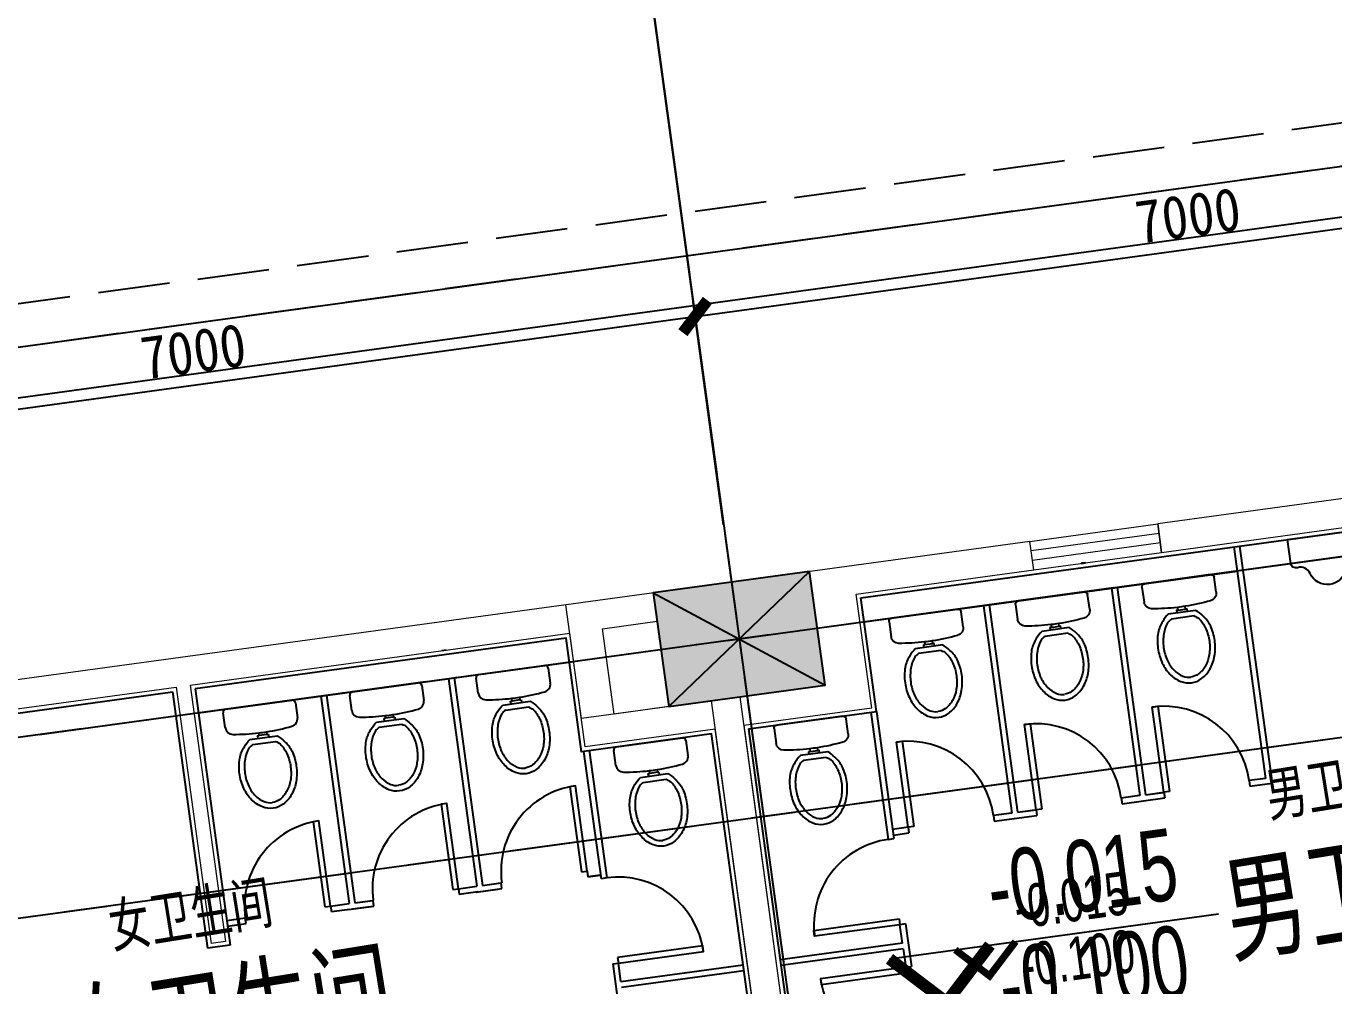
# Model space of a CAD drawing. Header units: millimetres. Extents: x 347599 to 1495443, y -100002 to 152717.
# Drawn here: x 1390824 to 1399943, y 137376 to 144070 of the extents above; entities that cross this region are included whole.
import ezdxf
from ezdxf.enums import TextEntityAlignment as Align

# ---------------------------------------------------------------- set-up
doc = ezdxf.new("R2010")
doc.units = ezdxf.units.MM
doc.header["$LTSCALE"] = 1000
doc.header["$PDMODE"] = 1
for name, pattern in [('DASH', [0.35, 0.25, -0.1]), ('E-RG-1F$0$$0$DOTE', [2.42, 2, -0.2, 0.02, -0.2]), ('XRE2$0$HIDDEN', [0.375, 0.25, -0.125])]:
    doc.linetypes.add(name, pattern=pattern)
doc.layers.get('0').update_dxf_attribs({"linetype": 'CONTINUOUS'})
doc.layers.get('Defpoints').update_dxf_attribs({"linetype": 'CONTINUOUS'})
for name, color, linetype in [('A-------', 18, 'CONTINUOUS'), ('A—楼梯、电梯、栏杆', 50, 'CONTINUOUS'), ('A—轴线、尺寸', 1, 'CONTINUOUS'), ('E2-RW-12345F$0$E1-RW-1F$0$E-WC-BF$0$A-FIXT', 55, 'CONTINUOUS'), ('I-平面-标高（总）', 40, 'CONTINUOUS'), ('I—平面—卫生间隔断（不到顶）', 48, 'CONTINUOUS'), ('I—平面—文字', 40, 'CONTINUOUS'), ('I—平面—文字（放大1：100）', 40, 'XRE2$0$HIDDEN'), ('I—平面—标高', 40, 'CONTINUOUS'), ('I—平面—洁具2', 44, 'CONTINUOUS'), ('I—平面—装饰面层线', 192, 'CONTINUOUS'), ('XRE0$0$A-WALL', 7, 'CONTINUOUS'), ('轴线100', 1, 'CONTINUOUS')]:
    doc.layers.add(name, color=color, linetype=linetype)
doc.layers.add('E2-RW-12345F$0$A-GLAZ-CWMG', color=3, linetype='CONTINUOUS', lineweight=5)
doc.layers.add('E2-RW-12345F$0$A-WALL', color=7, linetype='CONTINUOUS', lineweight=5)
doc.styles.add('ARIAL', font='simhei.ttf', dxfattribs={"width": 0.9})
doc.styles.add('E-RT-1F$0$XD2008', font='xd-hzs.shx', dxfattribs={"width": 0.7, "bigfont": 'xd-hztxt.shx'})
doc.styles.add('XD2008', font='simhei.ttf', dxfattribs={"width": 0.7})
doc.styles.add('幼圆', font='SIMYOU_0.TTF', dxfattribs={"width": 0.7})
doc.dimstyles.new('200', dxfattribs={"dimscale": 200, "dimtxt": 2.5, "dimasz": 2, "dimexe": 1, "dimexo": 1, "dimgap": 0.8, "dimtad": 1, "dimdec": 0, "dimdsep": 46, "dimtxsty": 'ARIAL', "dimblk1": 'ARCHTICK', "dimblk2": 'ARCHTICK', "dimsah": 1, "dimcen": -0.9, "dimdle": 1, "dimclrd": 256, "dimclre": 256, "dimclrt": 40, "dimaunit": 1, "dimadec": 0, "dimazin": 0, "dimtfac": 0.35, "dimtdec": 0, "dimtix": 1, "dimtmove": 2, "dimatfit": 3, "dimldrblk": 'ARCHTICK', "dimfxl": 0, "dimtvp": 0.8, "dimtolj": 1, "dimtzin": 0, "dimarcsym": 0})
doc.dimstyles.new('副本 100', dxfattribs={"dimscale": 100, "dimtxt": 2.5, "dimasz": 2, "dimexe": 1, "dimexo": 1, "dimgap": 0.8, "dimtad": 1, "dimdec": 0, "dimdsep": 46, "dimtxsty": 'ARIAL', "dimblk1": 'ARCHTICK', "dimblk2": 'ARCHTICK', "dimsah": 1, "dimcen": -0.9, "dimdle": 1, "dimclrd": 256, "dimclre": 256, "dimclrt": 40, "dimaunit": 1, "dimadec": 0, "dimazin": 0, "dimtfac": 0.35, "dimtdec": 0, "dimtix": 1, "dimtmove": 2, "dimatfit": 3, "dimldrblk": 'ARCHTICK', "dimfxl": 0, "dimtvp": 0.8, "dimtolj": 1, "dimtzin": 0, "dimarcsym": 0})

# ---------------------------------------------------------------- blocks, each defined once
blk = doc.blocks.new('_ArchTick')
at = {"color": 0, "linetype": 'ByBlock', "const_width": 0.4}
blk.add_lwpolyline([(-0.5, -0.5), (0.5, 0.5)], dxfattribs=at)
blk = doc.blocks.new('*D245')
at = {"layer": 'A—轴线、尺寸', "linetype": 'ByBlock', "lineweight": -2}
for p, q in [((1416467.3, 143633.5), (1415668.2, 149479.8)), ((1311464.8, 135034.8), (1415893.4, 149308.8)), ((1312543.8, 128617), (1311635.8, 135260))]:
    blk.add_line(p, q, dxfattribs=at)
at = {"layer": 'Defpoints', "color": 0, "linetype": 'ByBlock'}
for p in [(1415695.3, 149281.7), (1416494.4, 143435.4), (1312570.9, 128418.9, 0)]:
    blk.add_point(p, dxfattribs=at)
at = {"layer": 'A—轴线、尺寸', "linetype": 'ByBlock', "lineweight": -2, "xscale": 400, "yscale": 400, "zscale": 400}
for p, rotation in [((1415695.3, 149281.7), 7.783339566187075), ((1311662.9, 135061.8), 187.7833395661871)]:
    blk.add_blockref('_ArchTick', p, dxfattribs=dict(at, rotation=rotation))
at = {"layer": 'A—轴线、尺寸', "color": 40, "linetype": 'ByBlock', "insert": (1363623.2, 142580.8), "char_height": 500, "attachment_point": 5, "rotation": 7.78334, "style": 'ARIAL'}
blk.add_mtext('\\A1;105000', dxfattribs=at)
blk = doc.blocks.new('*D258')
at = {"layer": 'A—轴线、尺寸', "linetype": 'ByBlock', "lineweight": -2}
for p, q in [((1395674.3, 140690.8), (1394997.1, 145645.1)), ((1387890.6, 144471.9), (1395222.4, 145474)), ((1388738.8, 139742.8), (1388061.6, 144697.1))]:
    blk.add_line(p, q, dxfattribs=at)
at = {"layer": 'Defpoints', "color": 0, "linetype": 'ByBlock'}
for p in [(1395024.2, 145446.9), (1395701.4, 140492.6), (1388765.9, 139544.7)]:
    blk.add_point(p, dxfattribs=at)
at = {"layer": 'A—轴线、尺寸', "linetype": 'ByBlock', "lineweight": -2, "xscale": 400, "yscale": 400, "zscale": 400}
for p, rotation in [((1395024.2, 145446.9), 7.783339566187075), ((1388088.7, 144498.9), 187.7833395661871)]:
    blk.add_blockref('_ArchTick', p, dxfattribs=dict(at, rotation=rotation))
at = {"layer": 'A—轴线、尺寸', "color": 40, "linetype": 'ByBlock', "insert": (1391500.6, 145381.9), "char_height": 500, "attachment_point": 5, "rotation": 7.78334, "style": 'ARIAL'}
blk.add_mtext('\\A1;7000', dxfattribs=at)
blk = doc.blocks.new('*D259')
at = {"layer": 'A—轴线、尺寸', "linetype": 'ByBlock', "lineweight": -2}
for p, q in [((1402609.8, 141638.8), (1401932.7, 146593.1)), ((1394826.1, 145419.8), (1402157.9, 146422)), ((1395674.3, 140690.8), (1394997.1, 145645.1))]:
    blk.add_line(p, q, dxfattribs=at)
at = {"layer": 'Defpoints', "color": 0, "linetype": 'ByBlock'}
for p in [(1401959.7, 146394.9), (1402636.9, 141440.6), (1395701.4, 140492.6)]:
    blk.add_point(p, dxfattribs=at)
at = {"layer": 'A—轴线、尺寸', "linetype": 'ByBlock', "lineweight": -2, "xscale": 400, "yscale": 400, "zscale": 400}
for p, rotation in [((1401959.7, 146394.9), 7.783339566187075), ((1395024.2, 145446.9), 187.7833395661871)]:
    blk.add_blockref('_ArchTick', p, dxfattribs=dict(at, rotation=rotation))
at = {"layer": 'A—轴线、尺寸', "color": 40, "linetype": 'ByBlock', "insert": (1398436.1, 146329.9), "char_height": 500, "attachment_point": 5, "rotation": 7.78334, "style": 'ARIAL'}
blk.add_mtext('\\A1;7000', dxfattribs=at)
blk = doc.blocks.new('E-RT-1F$0$ECADI-TAG-HGHT（国标）')
at = {"color": 1}
blk.add_line((-2.121, 2.121), (11.768, 2.121), dxfattribs=at)
at = {"color": 1, "const_width": 0.5}
blk.add_lwpolyline([(-2.121, 2.121), (0, 0), (2.121, 2.121)], dxfattribs=at)
at = {"color": 1}
blk.add_point((-1.481, 4.6), dxfattribs=at)
at = {"style": 'E-RT-1F$0$XD2008', "width": 0.7}
blk.add_attdef('FL', text='', height=3, dxfattribs=at).set_placement((-2.689, 2.967), align=Align.RIGHT)
for tag, p in [('F.F.L.', (2.284, 2.967)), ('T.O.S.', (2.284, -1.104))]:
    blk.add_attdef(tag, p, '', height=3, dxfattribs=at)
blk = doc.blocks.new('E2-RW-12345F$0$$TCHSYS$WIN2D')
for p, q in [((-0.5, 0.5), (0.5, 0.5)), ((-0.5, 0.5), (-0.5, -0.5)), ((0.5, 0.5), (0.5, -0.5)), ((0.5, 0.167), (-0.5, 0.167)), ((0.5, -0.167), (-0.5, -0.167)), ((-0.5, -0.5), (0.5, -0.5))]:
    blk.add_line(p, q)
blk = doc.blocks.new('B1-CR-B1$0$URINAL-1')
at = {"layer": 'I—平面—洁具2'}
blk.add_lwpolyline([(500, 0), (0, 0), (0, -167.7, 0.464292), (43.2, -204.2, -0.382572), (123.8, -255.1, 0.336188), (250, -350, 0.336188), (376.2, -255.1, -0.382572), (456.8, -204.2, 0.464292), (500, -167.7)], format="xyb", close=True, dxfattribs=at)
blk = doc.blocks.new('E2-RW-12345F$0$matong')
at = {"layer": 'I—平面—洁具2'}
for p, q in [((-0.43, 0), (0.43, 0)), ((-0.47, -0.235), (-0.47, -0.04)), ((0.47, -0.04), (0.47, -0.235)), ((-0.176, -0.431), (0.181, -0.431)), ((-0.148, -0.5), (0.148, -0.5)), ((-0.07, -0.396), (-0.05, -0.396)), ((-0.07, -0.431), (-0.07, -0.396)), ((-0.05, -0.396), (-0.05, -0.361)), ((0.05, -0.396), (-0.05, -0.396)), ((0.05, -0.361), (0.05, -0.396)), ((0.05, -0.396), (0.07, -0.396)), ((0.07, -0.396), (0.07, -0.431))]:
    blk.add_line(p, q, dxfattribs=at)
for points in [[(0.002, -1.35, -0.128381), (-0.133, -1.315, -0.106268), (-0.259, -1.203, -0.085065), (-0.338, -1.047, -0.074422), (-0.368, -0.849, -0.074422), (-0.338, -0.652, -0.093985), (-0.259, -0.514, -0.073872), (-0.176, -0.431, -0.130921)], [(-0.148, -0.5, 0.073654), (-0.204, -0.54, 0.085065), (-0.272, -0.674, 0.074422), (-0.298, -0.849, 0.074422), (-0.272, -1.025, 0.085065), (-0.204, -1.159, 0.106268), (-0.101, -1.25, 0.128381), (-0.002, -1.276, 0.131396)], [(0.181, -0.431, -0.073872), (0.264, -0.514, -0.093985), (0.343, -0.652, -0.074422), (0.372, -0.849, -0.074422), (0.343, -1.047, -0.085065), (0.264, -1.203, -0.106268), (0.138, -1.315, -0.128381), (0.002, -1.35, -0.130921)], [(0.148, -0.5, -0.073654), (0.204, -0.54, -0.085065), (0.272, -0.674, -0.074422), (0.298, -0.849, -0.074422), (0.272, -1.025, -0.085065), (0.204, -1.159, -0.106268), (0.101, -1.25, -0.128381), (0.002, -1.276, -0.131396)]]:
    blk.add_lwpolyline(points, format="xyb", dxfattribs=at)
for centre, radius, start, end in [((-0.43, -0.04), 0.04, 90, 180), ((0.43, -0.04), 0.04, 0, 90), ((-0.37, -0.235), 0.1, 180, 262.0681), ((0, 2.42), 2.781, 262.0681, 268.9699), ((0, 2.42), 2.781, 271.0301, 277.9319), ((0.37, -0.235), 0.1, 277.9319, 0), ((0, 2.42), 2.781, 268.9699, 271.0301)]:
    blk.add_arc(centre, radius, start, end, dxfattribs=at)
blk = doc.blocks.new('*D505')
at = {"layer": 'Defpoints', "color": 0, "linetype": 'Continuous'}
for p in [(1395489.3, 142044.6), (1395701.4, 140492.6), (1388765.9, 139544.7)]:
    blk.add_point(p, dxfattribs=at)
at = {"layer": '轴线100', "linetype": 'Continuous', "lineweight": -2}
for p, q in [((1395687.9, 140591.7), (1395475.7, 142143.7)), ((1388454.7, 141083.1), (1395588.4, 142058.2)), ((1388752.4, 139643.7), (1388540.2, 141195.7))]:
    blk.add_line(p, q, dxfattribs=at)
at = {"layer": '轴线100', "linetype": 'Continuous', "lineweight": -2, "xscale": 200, "yscale": 200, "zscale": 200}
for p, rotation in [((1395489.3, 142044.6), 7.783339565677779), ((1388553.8, 141096.6), 187.7833395656778)]:
    blk.add_blockref('_ArchTick', p, dxfattribs=dict(at, rotation=rotation))
at = {"layer": '轴线100', "color": 40, "linetype": 'Continuous', "insert": (1391990.2, 141800.2), "char_height": 300, "attachment_point": 5, "rotation": 7.78334, "style": 'ARIAL'}
blk.add_mtext('\\A1;7000', dxfattribs=at)
blk = doc.blocks.new('*D506')
at = {"layer": 'Defpoints', "color": 0, "linetype": 'Continuous'}
for p in [(1402424.8, 142992.6), (1402636.9, 141440.6), (1395701.4, 140492.6)]:
    blk.add_point(p, dxfattribs=at)
at = {"layer": '轴线100', "linetype": 'Continuous', "lineweight": -2}
for p, q in [((1402623.4, 141539.7), (1402411.3, 143091.7)), ((1395390.2, 142031.1), (1402523.9, 143006.2)), ((1395687.9, 140591.7), (1395475.7, 142143.7))]:
    blk.add_line(p, q, dxfattribs=at)
at = {"layer": '轴线100', "linetype": 'Continuous', "lineweight": -2, "xscale": 200, "yscale": 200, "zscale": 200}
for p, rotation in [((1402424.8, 142992.6), 7.783339565677779), ((1395489.3, 142044.6), 187.7833395656778)]:
    blk.add_blockref('_ArchTick', p, dxfattribs=dict(at, rotation=rotation))
at = {"layer": '轴线100', "color": 40, "linetype": 'Continuous', "insert": (1398925.7, 142748.2), "char_height": 300, "attachment_point": 5, "rotation": 7.78334, "style": 'ARIAL'}
blk.add_mtext('\\A1;7000', dxfattribs=at)

msp = doc.modelspace()

# ---------------------------------------------------------------- hatches: boundary and pattern name
at = {"layer": 'A-------'}
msp.add_hatch(color=256, dxfattribs=at).paths.add_polyline_path([(1396287.5, 140265.6), (1395197.6, 140116.6), (1395306, 139324), (1396395.8, 139473)])

# ---------------------------------------------------------------- linework, layer by layer
at = {"elevation": 0}
msp.add_lwpolyline([(1396287.5, 140265.6), (1395197.6, 140116.6), (1395306, 139324), (1396395.8, 139473)], close=True, dxfattribs=at)
at = {"layer": 'A—楼梯、电梯、栏杆'}
for p, q in [((1384036.7, 140911.6), (1418219.6, 145584)), ((1384430.9, 140612.2), (1418267, 145237.2))]:
    msp.add_line(p, q, dxfattribs=at)
at = {"layer": 'A—楼梯、电梯、栏杆', "linetype": 'DASH', "ltscale": 2}
for p, q in [((1383698.8, 141168.2), (1403515.1, 143876.8)), ((1384036.7, 140911.6), (1403258.5, 143539))]:
    msp.add_line(p, q, dxfattribs=at)
at = {"layer": 'A—楼梯、电梯、栏杆'}
msp.add_lwpolyline([(1394206.6, 141948.4, 0, 0, 0), (1394187.5, 142107.9, 80, 0, 0), (1394165, 142296.4, 0, 0, 0)], format="xyseb", dxfattribs=at)
at = {"layer": 'A—轴线、尺寸', "linetype": 'E-RG-1F$0$$0$DOTE'}
for p, q in [((1394713.2, 147721.9), (1399206.2, 114850.8)), ((1424068.1, 143659.1), (1307746.3, 127759.5)), ((1424241.8, 142421.2), (1344593.7, 131534.4))]:
    msp.add_line(p, q, dxfattribs=at)
at = {"layer": 'Defpoints'}
for p, q in [((1395306, 139324, 0), (1396287.5, 140265.6, 0)), ((1395197.6, 140116.6, 0), (1396395.8, 139473, 0))]:
    msp.add_line(p, q, dxfattribs=at)
at = {"layer": 'E2-RW-12345F$0$A-WALL', "lineweight": 13}
for p, q in [((1400894.7, 140895.4, 0), (1398714.9, 140597.5, 0)), ((1398742, 140399.3, 0), (1400921.8, 140697.3, 0)), ((1398714.9, 140597.5, 0), (1398742, 140399.3, 0)), ((1397823.2, 140475.6, 0), (1390591.3, 139487, 0)), ((1397850.3, 140277.4, 0), (1397823.2, 140475.6, 0)), ((1396611.8, 140108.1, 0), (1397850.3, 140277.4, 0)), ((1396720.1, 139315.6, 0), (1396611.8, 140108.1, 0)), ((1394842.4, 139866.3, 0), (1395224.7, 139918.5)), ((1395521.9, 139959.1, 0), (1395521.9, 139959.2, 0)), ((1391969.1, 139473.5, 0), (1394614.5, 139835.1, 0)), ((1390618.4, 139288.9, 0), (1391870.1, 139460, 0)), ((1395800.9, 139391.6), (1396363, 135279.4)), ((1395828, 139193.6, 0), (1396720.1, 139315.6, 0)), ((1395828, 139193.6, 0), (1396390.1, 135081.4, 0))]:
    msp.add_line(p, q, dxfattribs=at)
at = {"layer": 'E2-RW-12345F$0$A-WALL'}
for p, q in [((1391870.1, 139460, 0), (1392114.4, 137672.2, 0)), ((1391969.1, 139473.5, 0), (1392213.5, 137685.7, 0)), ((1392213.5, 137685.7, 0), (1392114.4, 137672.2, 0))]:
    msp.add_line(p, q, dxfattribs=at)
at = {"layer": 'E2-RW-12345F$0$A-WALL', "lineweight": 13}
msp.add_lwpolyline([(1396164.9, 135252.3), (1395602.8, 139364.6), (1394695.8, 139240.6), (1394587.5, 140033.1)], dxfattribs=at)
at = {"layer": 'E2-RW-12345F$0$A-WALL', "lineweight": 13, "elevation": 0}
for points in [[(1396191.9, 135054.3), (1395629.9, 139166.6), (1394722.9, 139042.6), (1394614.5, 139835.1)], [(1395305.9, 139324.1), (1394923.7, 139271.9), (1394842.4, 139866.3)]]:
    msp.add_lwpolyline(points, dxfattribs=at)
at = {"layer": 'E2-RW-12345F$0$E1-RW-1F$0$E-WC-BF$0$A-FIXT'}
for p, q in [((1398181.8, 140322.7, 0), (1398211.5, 140326.8, 0)), ((1398209.2, 140326.5, 0), (1398184.1, 140323, 0)), ((1398184.1, 140323, 0), (1398209.2, 140326.5, 0)), ((1393752.6, 139717.3, 0), (1393722.8, 139713.2, 0))]:
    msp.add_line(p, q, dxfattribs=at)
at = {"layer": 'I—平面—卫生间隔断（不到顶）', "ltscale": 3}
for p, q in [((1399246, 140437.9, 0), (1399466.8, 138822.9, 0)), ((1399285.7, 140443.3, 0), (1399511.8, 138788.7, 0)), ((1396668.6, 139914, 0), (1399269, 140269.4, 0)), ((1398431.2, 140154.9, 0), (1398628.9, 138708.4, 0)), ((1398391.6, 140149.5, 0), (1398589.3, 138703, 0)), ((1397499.9, 140027.6, 0), (1397697.6, 138581.1, 0)), ((1397539.5, 140033, 0), (1397737.2, 138586.5, 0)), ((1392025.9, 139279.4), (1394626.2, 139634.8)), ((1393769.8, 139517.8), (1393967.5, 138071.2)), ((1393809.4, 139523.2), (1394007.1, 138076.6)), ((1392878, 139395.9), (1393075.8, 137949.3)), ((1392917.7, 139401.3), (1393115.4, 137954.7)), ((1396714.3, 139284.5, 0), (1396835.6, 138397.2)), ((1396753.9, 139289.9, 0), (1396875.2, 138402.6, 0)), ((1394711.5, 139010.7), (1394832.8, 138123.5)), ((1394711.5, 139010.7), (1394832.8, 138123.5)), ((1394750.6, 139020), (1394872.5, 138128.9)), ((1399466.8, 138822.9, 0), (1399352.2, 138807.2, 0)), ((1399466.8, 138822.9, 0), (1399352.2, 138807.2, 0)), ((1399466.8, 138822.9, 0), (1399352.2, 138807.2, 0)), ((1399352.2, 138807.2, 0), (1399357.6, 138767.6, 0)), ((1399357.6, 138767.6, 0), (1399511.8, 138788.7, 0)), ((1398589.3, 138703, 0), (1398460.5, 138685.4, 0)), ((1398586.9, 138702.6, 0), (1398460.5, 138685.4, 0)), ((1398586.9, 138702.6, 0), (1398460.5, 138685.4, 0)), ((1398586.9, 138702.6, 0), (1398460.5, 138685.4, 0)), ((1398628.9, 138708.4, 0), (1398757.7, 138726, 0)), ((1398628.9, 138708.4, 0), (1398752.8, 138725.3, 0)), ((1398628.9, 138708.4, 0), (1398752.8, 138725.3, 0)), ((1398628.9, 138708.4, 0), (1398752.8, 138725.3, 0)), ((1398757.7, 138726, 0), (1398763.2, 138686.4, 0)), ((1397737.2, 138586.5, 0), (1397866, 138604.1, 0)), ((1397737.2, 138586.5, 0), (1397861.1, 138603.4, 0)), ((1397737.2, 138586.5, 0), (1397861.1, 138603.4, 0)), ((1397737.2, 138586.5, 0), (1397861.1, 138603.4, 0)), ((1397866, 138604.1, 0), (1397871.5, 138564.5, 0)), ((1398460.5, 138685.4, 0), (1398465.9, 138645.7, 0)), ((1398465.9, 138645.7, 0), (1398763.2, 138686.4, 0)), ((1397697.6, 138581.1, 0), (1397568.8, 138563.5, 0)), ((1397695.2, 138580.7, 0), (1397568.8, 138563.5, 0)), ((1397695.2, 138580.7, 0), (1397568.8, 138563.5, 0)), ((1397695.2, 138580.7, 0), (1397568.8, 138563.5, 0)), ((1397568.8, 138563.5, 0), (1397574.2, 138523.8, 0)), ((1397574.2, 138523.8, 0), (1397871.5, 138564.5, 0)), ((1396974.3, 138482.2, 0), (1396866.3, 138467.4, 0)), ((1396974.3, 138482.2, 0), (1396866.3, 138467.4, 0)), ((1396871.8, 138427.8, 0), (1396979.8, 138442.6, 0)), ((1396871.8, 138427.8, 0), (1396979.8, 138442.6, 0)), ((1396974.3, 138482.2, 0), (1396979.8, 138442.6, 0)), ((1396835.6, 138397.2), (1396875.2, 138402.6)), ((1394735.4, 138176.2), (1394740.8, 138136.5)), ((1394735.4, 138176.2), (1394740.8, 138136.5)), ((1394829.4, 138148.6), (1394740.8, 138136.5)), ((1394740.8, 138136.2), (1394829.4, 138148.3)), ((1394740.8, 138136.2), (1394829.4, 138148.3)), ((1393838.7, 138053.6), (1393967.5, 138071.2)), ((1393838.7, 138053.6), (1393967.5, 138071.2)), ((1393838.7, 138053.6), (1393844.1, 138014)), ((1393963, 138030.2), (1394141.3, 138054.6)), ((1393963, 138030.2), (1394141.3, 138054.6)), ((1394007.1, 138076.6), (1394135.9, 138094.2)), ((1394007.1, 138076.6), (1394135.9, 138094.2)), ((1394007.1, 138076.6), (1394131, 138093.6)), ((1394012.5, 138037), (1394141.3, 138054.6)), ((1394012.5, 138037), (1394141.3, 138054.6)), ((1394141.3, 138054.6), (1394135.9, 138094.2)), ((1394872.4, 138128.9), (1394832.8, 138123.5)), ((1393115.4, 137954.7), (1393244.2, 137972.3)), ((1393115.4, 137954.7), (1393244.2, 137972.3)), ((1393115.4, 137954.7), (1393239.3, 137971.7)), ((1393249.6, 137932.7), (1393244.2, 137972.3)), ((1393972.9, 138031.6), (1393844.1, 138014)), ((1393972.9, 138031.6), (1393844.1, 138014)), ((1393992.7, 138034.3), (1394116.6, 138051.2)), ((1392947, 137931.7), (1393075.8, 137949.3)), ((1392947, 137931.7), (1393075.8, 137949.3)), ((1392947, 137931.7), (1392952.4, 137892.1)), ((1393081.2, 137909.7), (1392952.4, 137892.1)), ((1393081.2, 137909.7), (1392952.4, 137892.1)), ((1393071.3, 137908.3), (1393249.6, 137932.7)), ((1393071.3, 137908.3), (1393249.6, 137932.7)), ((1393101, 137912.4), (1393224.8, 137929.3)), ((1393120.8, 137915.1), (1393249.6, 137932.7)), ((1393120.8, 137915.1), (1393249.6, 137932.7)), ((1392223.7, 137832.9), (1392352.5, 137850.5)), ((1392229.1, 137793.2), (1392357.9, 137810.8)), ((1392229.1, 137793.2), (1392357.9, 137810.8)), ((1392357.9, 137810.8), (1392352.5, 137850.5)), ((1396956.5, 137808.1), (1396916.8, 137802.7)), ((1396934.4, 137674.2), (1396916.8, 137802.7)), ((1396956.5, 137808.1), (1396997, 137511.4)), ((1396934.4, 137674.2), (1396081.9, 137557.6)), ((1396939.8, 137634.5), (1396087.3, 137518)), ((1396939.8, 137634.5), (1396957.4, 137506)), ((1394914.1, 137529), (1394953.7, 137534.4)), ((1394914.1, 137529), (1394954.6, 137232.2)), ((1394971.3, 137405.8), (1394953.7, 137534.4)), ((1394971.3, 137405.8), (1395824.3, 137522.4)), ((1394976.7, 137366.2), (1395829.7, 137482.8))]:
    msp.add_line(p, q, dxfattribs=at)
at = {"layer": 'I—平面—卫生间隔断（不到顶）', "ltscale": 3, "elevation": 0}
for points in [[(1398797.4, 138731.4), (1398757.7, 138726), (1398676.5, 139320.5), (1398716.1, 139325.9)], [(1397905.7, 138609.5), (1397866, 138604.1), (1397784.8, 139198.6), (1397824.4, 139204)], [(1397014, 138487.6), (1396974.3, 138482.2), (1396893.1, 139076.7), (1396932.7, 139082.1)]]:
    msp.add_lwpolyline(points, close=True, dxfattribs=at)
at = {"layer": 'I—平面—卫生间隔断（不到顶）', "ltscale": 3}
for points in [[(1394695.7, 138170.7), (1394735.4, 138176.2), (1394654.1, 138770.6), (1394614.5, 138765.2)], [(1393799, 138048.2), (1393838.7, 138053.6), (1393757.4, 138648.1), (1393717.8, 138642.7)], [(1392907.3, 137926.3), (1392947, 137931.7), (1392865.7, 138526.2), (1392826.1, 138520.8)], [(1396911.4, 137842.4), (1396916.8, 137802.7), (1396322.4, 137721.5), (1396316.9, 137761.1)], [(1394948.3, 137574), (1394953.7, 137534.4), (1395548.2, 137615.7), (1395542.7, 137655.3)], [(1396962.8, 137466.4), (1396957.4, 137506), (1396362.9, 137424.7), (1396368.3, 137385.1)]]:
    msp.add_lwpolyline(points, close=True, dxfattribs=at)
msp.add_lwpolyline([(1396957.4, 137506), (1396997, 137511.4)], dxfattribs=at)
for centre, start, end in [((1398757.7, 138726, 0), 7.78284, 97.78284), ((1397866, 138604.1, 0), 7.78284, 97.78284), ((1396974.3, 138482.2, 0), 7.78284, 97.78284), ((1394735.4, 138176.2), 97.78295, 187.78295), ((1393838.7, 138053.6), 97.78295, 187.78295), ((1392947, 137931.7), 97.78295, 187.78295), ((1396917.5, 137802.8), 97.78335, 187.78335), ((1394953, 137534.3), 7.78295, 97.78295), ((1396957.4, 137506), 187.78336, 277.78336)]:
    msp.add_arc(centre, 600, start, end, dxfattribs=at)
at = {"layer": 'I—平面—装饰面层线'}
for p, q in [((1396645.6, 140082.5, 0), (1401985.9, 140812.5, 0)), ((1396753.9, 139289.9, 0), (1396645.6, 140082.5, 0)), ((1389561.5, 139114.1, 0), (1391844.4, 139426.2, 0)), ((1391844.4, 139426.2, 0), (1392088.8, 137638.4, 0)), ((1392002.9, 139447.8, 0), (1392247.3, 137660.1, 0)), ((1395861.8, 139168, 0), (1396753.9, 139289.9, 0)), ((1395861.8, 139168, 0), (1396415.7, 135115.7)), ((1392247.3, 137660.1, 0), (1392088.8, 137638.4, 0))]:
    msp.add_line(p, q, dxfattribs=at)
at = {"layer": 'I—平面—装饰面层线', "elevation": 0}
msp.add_lwpolyline([(1392665.1, 134603), (1396158.1, 135080.4), (1395604.2, 139132.8), (1394697.2, 139008.8), (1394588.9, 139801.3), (1392002.9, 139447.8)], dxfattribs=at)
at = {"layer": 'XRE0$0$A-WALL', "lineweight": 13}
msp.add_line((1395800.9, 139391.6), (1396363, 135279.4), dxfattribs=at)
msp.add_lwpolyline([(1396164.9, 135252.3), (1395602.8, 139364.6), (1394695.8, 139240.6), (1394587.5, 140033.1)], dxfattribs=at)
at = {"layer": '轴线100', "linetype": 'E-RG-1F$0$$0$DOTE'}
for p, q in [((1395178.3, 144319.6), (1399206.2, 114850.8)), ((1412791.7, 142117.8), (1307746.3, 127759.5)), ((1412965.3, 140879.9), (1344593.7, 131534.4))]:
    msp.add_line(p, q, dxfattribs=at)

# ---------------------------------------------------------------- block references
at = {"layer": 'E2-RW-12345F$0$A-GLAZ-CWMG', "xscale": -899.9999999999997, "yscale": 199.9999999999993, "zscale": 900, "rotation": 187.7837827304539}
msp.add_blockref('E2-RW-12345F$0$$TCHSYS$WIN2D', (1398282.6, 140437.4, 0), dxfattribs=at)
at = {"layer": 'I-平面-标高（总）'}
ref = msp.add_blockref('E-RT-1F$0$ECADI-TAG-HGHT（国标）', (1397242.5, 137262.1), dxfattribs=dict(at, xscale=166.6666666664841, yscale=166.6666666664841, zscale=166.6666666664841, rotation=7.784262632300935))
ref.add_attrib('F.F.L.', '-0.015', (1397563.5, 137805.1), dxfattribs={"layer": '0', "height": 500, "rotation": 7.78426, "style": '幼圆', "width": 0.7})
ref.add_attrib('T.O.S.', '-0.100', (1397644.5, 137131.3), dxfattribs={"layer": '0', "height": 500, "rotation": 7.78426, "style": '幼圆', "width": 0.7})
at = {"layer": 'I—平面—标高'}
ref = msp.add_blockref('E-RT-1F$0$ECADI-TAG-HGHT（国标）', (1397542, 137445.8), dxfattribs=dict(at, xscale=99.99999999989046, yscale=99.99999999989046, zscale=99.99999999989046, rotation=7.784262632300933))
ref.add_attrib('F.F.L.', '-0.015', (1397734.5, 137771.6), dxfattribs={"layer": '0', "height": 300, "rotation": 7.78426, "style": '幼圆', "width": 0.7})
ref.add_attrib('T.O.S.', '-0.100', (1397783.2, 137367.3), dxfattribs={"layer": '0', "height": 300, "rotation": 7.78426, "style": '幼圆', "width": 0.7})
at = {"layer": 'I—平面—洁具2', "xscale": -1, "rotation": 7.78338413568301}
msp.add_blockref('B1-CR-B1$0$URINAL-1', (1400115.1, 140556.7, 0), dxfattribs=at)
at = {"layer": 'I—平面—洁具2'}
for p, xscale, yscale, zscale, rotation in [((1398853.3, 140212.5, 0), -540, 540.0000000000006, 540.0000000000005, 7.782453224799274), ((1397971.5, 140092, 0), -540, 540.0000000000006, 540.0000000000005, 7.782453224799274), ((1397089.7, 139971.5, 0), -540, 540.0000000000006, 540.0000000000005, 7.782453224799274), ((1394210.7, 139578), 540.0000000000005, 540.0000000000006, 540.0000000000005, 7.783339550654852), ((1393328.9, 139457.5), 540.0000000000005, 540.0000000000006, 540.0000000000005, 7.783339550654852), ((1392447, 139337), 540.0000000000005, 540.0000000000006, 540.0000000000005, 7.783339550654852), ((1396288.1, 139226.2, 0), -540, 539.9999999999998, 539.9999999999998, 7.782453224044517), ((1395170.5, 139073.5), 540, 539.9999999999998, 539.9999999999998, 7.783339551409639)]:
    msp.add_blockref('E2-RW-12345F$0$matong', p, dxfattribs=dict(at, xscale=xscale, yscale=yscale, zscale=zscale, rotation=rotation))

# ---------------------------------------------------------------- texts
at = {"layer": 'I—平面—文字', "linetype": 'ByBlock', "style": 'XD2008', "width": 0.7}
for s, p in [('男卫生间', (1399229.1, 137598.8, 0)), ('女卫生间', (1391163.4, 136682.5, 0))]:
    msp.add_text(s, height=600, rotation=9.15842, dxfattribs=at).set_placement(p)
at = {"layer": 'I—平面—文字（放大1：100）', "linetype": 'ByBlock', "style": 'XD2008', "width": 0.7}
for s, p in [('男卫生间', (1399493, 138555.1)), ('女卫生间', (1391427.3, 137638.7))]:
    msp.add_text(s, height=300, rotation=9.15842, dxfattribs=at).set_placement(p)

# ---------------------------------------------------------------- dimensions: what is measured, and where the dimension line sits
at = {"layer": 'A—轴线、尺寸', "linetype": 'ByBlock'}
for base, p1, p2, picture, middle in [((1415695.3, 149281.7), (1312570.9, 128418.9, 0), (1416494.4, 143435.4), '*D245', (1363623.2, 142580.8)), ((1401959.7, 146394.9), (1395701.4, 140492.6), (1402636.9, 141440.6), '*D259', (1398436.1, 146329.9)), ((1395024.2, 145446.9), (1388765.9, 139544.7), (1395701.4, 140492.6), '*D258', (1391500.6, 145381.9))]:
    dim = msp.add_linear_dim(base=base, p1=p1, p2=p2, angle=7.78334, dimstyle='200', dxfattribs=at)
    dim.commit()
    dim.dimension.update_dxf_attribs({"geometry": picture, "text_midpoint": middle})
at = {"layer": '轴线100', "linetype": 'Continuous'}
for base, p1, p2, picture, middle in [((1402424.8, 142992.6), (1395701.4, 140492.6), (1402636.9, 141440.6), '*D506', (1398925.7, 142748.2)), ((1395489.3, 142044.6), (1388765.9, 139544.7), (1395701.4, 140492.6), '*D505', (1391990.2, 141800.2))]:
    dim = msp.add_linear_dim(base=base, p1=p1, p2=p2, angle=7.78334, dimstyle='副本 100', override={"dimtxt": 3}, dxfattribs=at)
    dim.commit()
    dim.dimension.update_dxf_attribs({"geometry": picture, "text_midpoint": middle})

doc.saveas('drawing.dxf')
